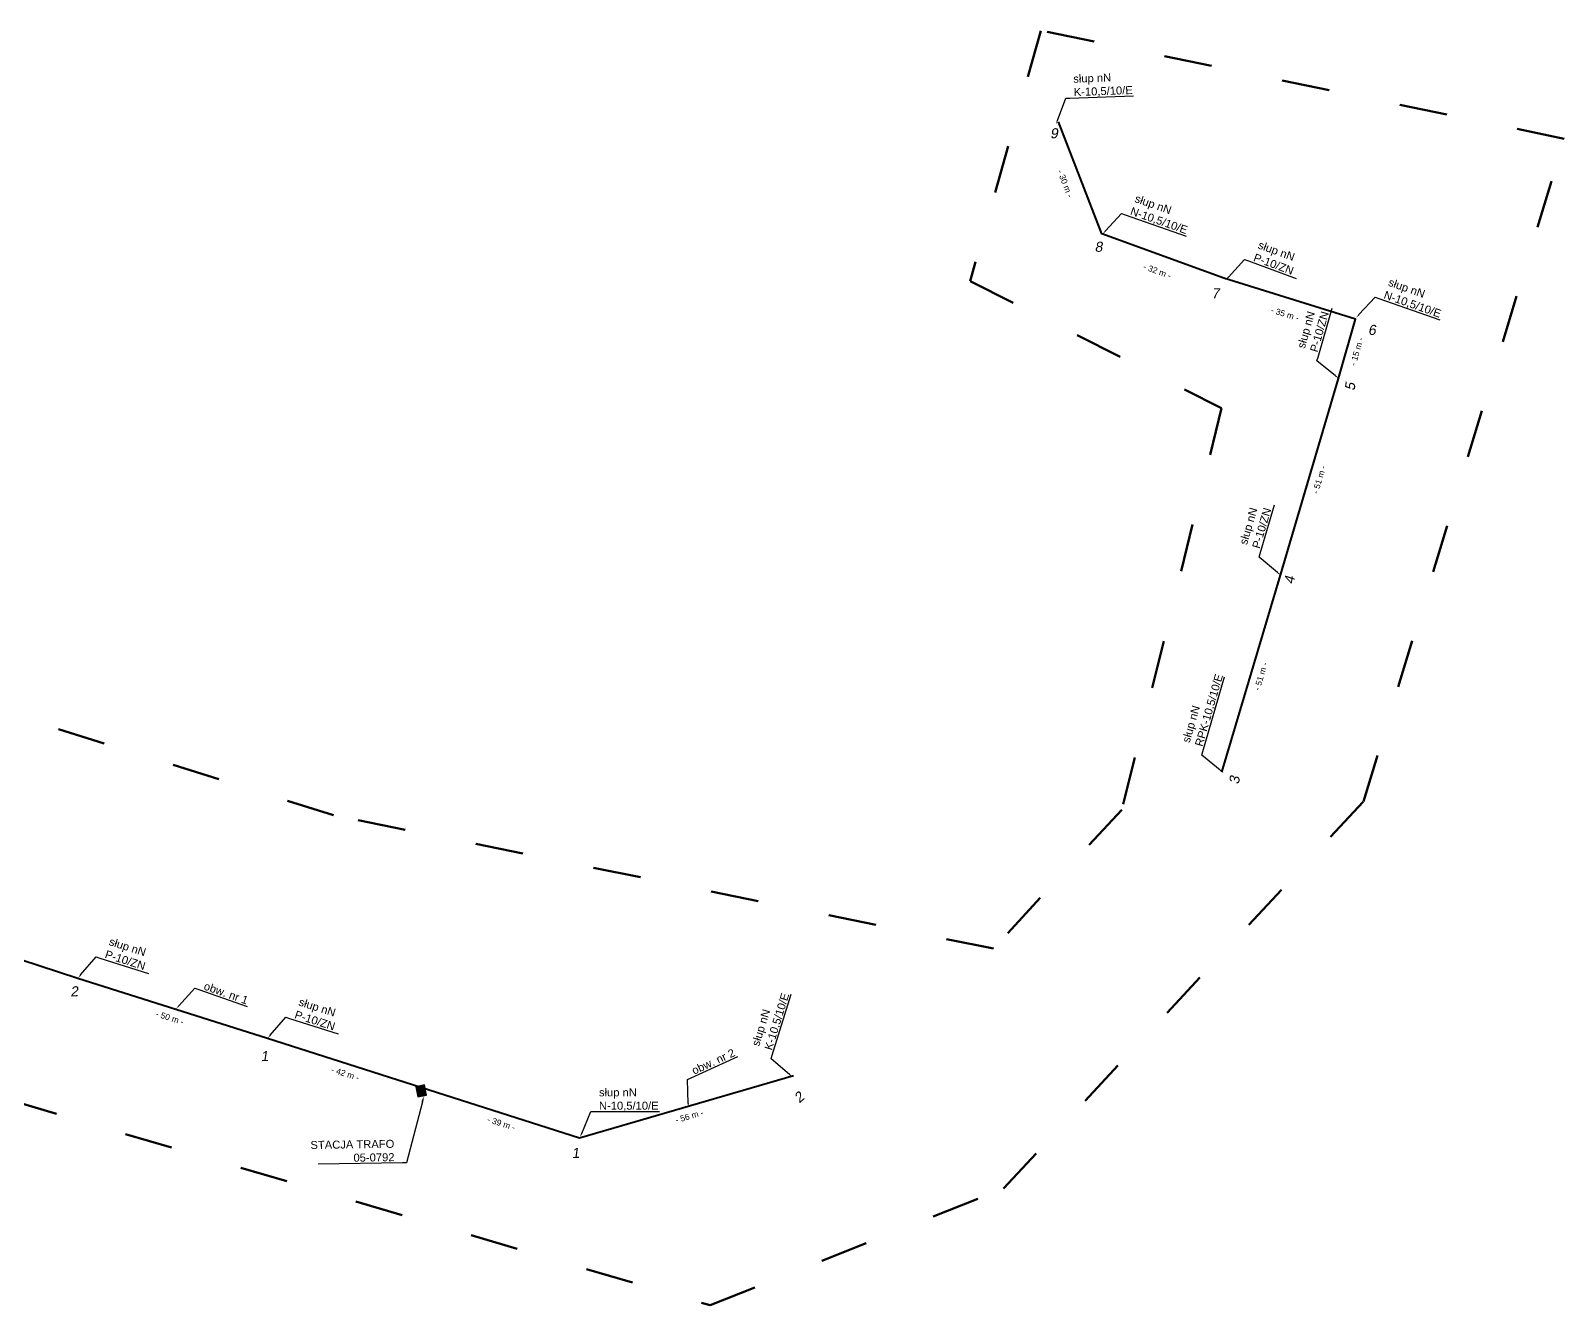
# Model space of a CAD drawing. Header units: metres. Extents: x 7540933 to 7542866, y 5787373 to 5789259.
# Drawn here: x 7541629.6 to 7542012.9, y 5787373.2 to 5787691.7 of the extents above; entities that cross this region are included whole.
import ezdxf
from ezdxf import colors
from ezdxf.entities.mleader import LeaderData, LeaderLine
from ezdxf.math import Vec2, Vec3

# ---------------------------------------------------------------- set-up
doc = ezdxf.new("R2010")
doc.units = ezdxf.units.M
doc.header["$MEASUREMENT"] = 0
doc.linetypes.add('ACAD_ISO03W100', pattern=[30, 12, -18])
for name, color, linetype, lineweight in [('!TELE', 30, 'Continuous', 40), ('!trafo', 6, 'ACAD_ISO03W100', 50), ('_numery slupow etap 4 cz. 2', 7, 'Continuous', 40)]:
    doc.layers.add(name, color=color, linetype=linetype, lineweight=lineweight)
for name, color, linetype in [('!wymiary', 7, 'Continuous'), ('_MM opisy', 7, 'Continuous'), ('_mm trafo', 3, 'Continuous')]:
    doc.layers.add(name, color=color, linetype=linetype)
doc.styles.get("Standard").update_dxf_attribs({"font": 'arial.ttf'})
doc.dimstyles.new('opis linie', dxfattribs={"dimtxt": 1.5, "dimasz": 0.18, "dimexe": 0.18, "dimexo": 0.0625, "dimgap": 2.5, "dimtad": 4, "dimdec": 0, "dimzin": 0, "dimdsep": 46, "dimtxsty": 'Standard', "dimcen": 0.09, "dimse1": 1, "dimse2": 1, "dimsd1": 1, "dimsd2": 1, "dimclrt": 256, "dimadec": 0, "dimazin": 0, "dimtfac": 1, "dimtdec": 0, "dimtofl": 0, "dimtmove": 0, "dimatfit": 3, "dimfxl": 1, "dimtfill": 1, "dimtolj": 1, "dimtzin": 0, "dimarcsym": 0})

# ---------------------------------------------------------------- blocks, each defined once
blk = doc.blocks.new('*D205')
at = {"layer": '!wymiary', "insert": (7541888.16, 5787653.53), "char_height": 1.5, "attachment_point": 5, "rotation": 291.0293, "bg_fill": 3, "box_fill_scale": 1.25, "bg_fill_color": 257, "bg_fill_transparency": 0}
blk.add_mtext('\\A1;- 30 m -', dxfattribs=at)
blk = doc.blocks.new('*D206')
at = {"layer": '!wymiary', "insert": (7541911.16, 5787631.67), "char_height": 1.5, "attachment_point": 5, "rotation": 340.0193, "bg_fill": 3, "box_fill_scale": 1.25, "bg_fill_color": 257, "bg_fill_transparency": 0}
blk.add_mtext('\\A1;- 32 m -', dxfattribs=at)
blk = doc.blocks.new('*D207')
at = {"layer": '!wymiary', "insert": (7541943.07, 5787620.96), "char_height": 1.5, "attachment_point": 5, "rotation": 342.7886, "bg_fill": 3, "box_fill_scale": 1.25, "bg_fill_color": 257, "bg_fill_transparency": 0}
blk.add_mtext('\\A1;- 35 m -', dxfattribs=at)
blk = doc.blocks.new('*D208')
at = {"layer": '!wymiary', "insert": (7541961.04, 5787611.57), "char_height": 1.5, "attachment_point": 5, "rotation": 74.0459, "bg_fill": 3, "box_fill_scale": 1.25, "bg_fill_color": 257, "bg_fill_transparency": 0}
blk.add_mtext('\\A1;- 15 m -', dxfattribs=at)
blk = doc.blocks.new('*D209')
at = {"layer": '!wymiary', "insert": (7541951.65, 5787579.57), "char_height": 1.5, "attachment_point": 5, "rotation": 73.5395, "bg_fill": 3, "box_fill_scale": 1.25, "bg_fill_color": 257, "bg_fill_transparency": 0}
blk.add_mtext('\\A1;- 51 m -', dxfattribs=at)
blk = doc.blocks.new('*D210')
at = {"layer": '!wymiary', "insert": (7541937.07, 5787530.39), "char_height": 1.5, "attachment_point": 5, "rotation": 73.4291, "bg_fill": 3, "box_fill_scale": 1.25, "bg_fill_color": 257, "bg_fill_transparency": 0}
blk.add_mtext('\\A1;- 51 m -', dxfattribs=at)
blk = doc.blocks.new('*D277')
at = {"layer": '!wymiary', "insert": (7541794.24, 5787420.47), "char_height": 1.5, "attachment_point": 5, "rotation": 16.2833, "bg_fill": 3, "box_fill_scale": 1.25, "bg_fill_color": 257, "bg_fill_transparency": 0}
blk.add_mtext('\\A1;- 56 m -', dxfattribs=at)
blk = doc.blocks.new('*D278')
at = {"layer": '!wymiary', "insert": (7541747.23, 5787418.69), "char_height": 1.5, "attachment_point": 5, "rotation": 342.2939, "bg_fill": 3, "box_fill_scale": 1.25, "bg_fill_color": 257, "bg_fill_transparency": 0}
blk.add_mtext('\\A1;- 39 m -', dxfattribs=at)
blk = doc.blocks.new('*D279')
at = {"layer": '!wymiary', "insert": (7541708.26, 5787431.14), "char_height": 1.5, "attachment_point": 5, "rotation": 342.3185, "bg_fill": 3, "box_fill_scale": 1.25, "bg_fill_color": 257, "bg_fill_transparency": 0}
blk.add_mtext('\\A1;- 42 m -', dxfattribs=at)
blk = doc.blocks.new('*D280')
at = {"layer": '!wymiary', "insert": (7541664.4, 5787445.09), "char_height": 1.5, "attachment_point": 5, "rotation": 342.3561, "bg_fill": 3, "box_fill_scale": 1.25, "bg_fill_color": 257, "bg_fill_transparency": 0}
blk.add_mtext('\\A1;- 50 m -', dxfattribs=at)
blk = doc.blocks.new('*D281')
at = {"layer": '!wymiary', "insert": (7541616.86, 5787460.4), "char_height": 1.5, "attachment_point": 5, "rotation": 341.9348, "bg_fill": 3, "box_fill_scale": 1.25, "bg_fill_color": 257, "bg_fill_transparency": 0}
blk.add_mtext('\\A1;- 50 m -', dxfattribs=at)
blk = doc.blocks.new('trafo')
at = {"layer": '_mm trafo'}
h = blk.add_hatch(color=256, dxfattribs=at)
h.dxf.hatch_style = 1
h.paths.add_polyline_path([(-1.15, 1.02), (-0.52, -1.51), (1.64, -0.96), (1.01, 1.59)])
at = {"layer": '_mm trafo', "flags": 128}
blk.add_lwpolyline([(-0.52, -1.52), (1.64, -0.96), (0.98, 1.58), (-1.17, 0.99), (-0.52, -1.52)], close=True, dxfattribs=at)

msp = doc.modelspace()

# ---------------------------------------------------------------- linework, layer by layer
at = {"layer": '!TELE'}
msp.add_lwpolyline([(7541927.33, 5787506.49), (7541941.98, 5787555.72), (7541956.5, 5787604.84), (7541960.74, 5787619.69), (7541927.78, 5787629.9), (7541897.28, 5787640.99), (7541886.53, 5787668.95)], dxfattribs=at)
at = {"layer": '!TELE', "elevation": 175.02}
msp.add_lwpolyline([(7541088.86, 5787634.42), (7541125.55, 5787622.44), (7541164.61, 5787609.77), (7541214.64, 5787593.14), (7541262.04, 5787577.95), (7541310.72, 5787562.19), (7541358.94, 5787546.71), (7541401.75, 5787532.87), (7541449.69, 5787517.31), (7541498.11, 5787501.68), (7541546.09, 5787486.17), (7541593.81, 5787470.57), (7541641.46, 5787455.02), (7541688.85, 5787439.95), (7541729.19, 5787427.09), (7541766.81, 5787415.08), (7541820.25, 5787430.69)], dxfattribs=at)

# ---------------------------------------------------------------- next in the draw order: leaders
at = {"layer": '_MM opisy'}
ml = msp.add_multileader_mtext('Standard', dxfattribs=at)
ml.set_content('\\pxql;słup nN\\PK-10,5/10/E', color=256)
ml.set_leader_properties()
ml.build(insert=Vec2(0, 0))
ml.multileader.update_dxf_attribs({"has_text_frame": 1, "text_left_attachment_type": 5, "text_right_attachment_type": 5, "dogleg_length": 1, "arrow_head_size": 1})
ctx = ml.context
ctx.base_point, ctx.char_height, ctx.arrow_head_size, ctx.landing_gap_size, ctx.plane_origin, ctx.plane_x_axis, ctx.plane_y_axis = Vec3(7541889.35, 5787674.92), 2, 1, 1, Vec3(7541887.64, 5787667.03), Vec3(0.999361, 0.035743), Vec3(-0.035743, 0.999361)
ctx.left_attachment, ctx.right_attachment = 5, 5
notes = []
notes.append((ctx, [(0, (1, 1, 0), (7541888.35, 5787674.88), (0.999361, 0.035743), 1, [(0, [(7541885.87, 5787668.38), (7541888.35, 5787674.88)], 0, [])])]))
ctx.mtext.insert, ctx.mtext.text_direction, ctx.mtext.rotation, ctx.mtext.flow_direction = Vec3(7541890.14, 5787680.72), Vec3(0.999361, 0.035743), 0.03575, 5
ctx.mtext.has_bg_fill, ctx.mtext.bg_color, ctx.mtext.bg_scale_factor, ctx.mtext.bg_transparency, ctx.mtext.use_window_bg_color = 1, -1023410175, 1, 0, 1
ml = msp.add_multileader_mtext('Standard', dxfattribs=at)
ml.set_content('\\pxql;słup nN\\PN-10,5/10/E', color=256)
ml.set_leader_properties()
ml.build(insert=Vec2(0, 0))
ml.multileader.update_dxf_attribs({"has_text_frame": 1, "text_left_attachment_type": 5, "text_right_attachment_type": 5, "dogleg_length": 1, "arrow_head_size": 1})
ctx = ml.context
ctx.base_point, ctx.char_height, ctx.arrow_head_size, ctx.landing_gap_size, ctx.plane_origin, ctx.plane_x_axis, ctx.plane_y_axis = Vec3(7541903.16, 5787645.76), 2, 1, 1, Vec3(7541898.69, 5787639.04), Vec3(0.943508, -0.331351), Vec3(0.331351, 0.943508)
ctx.left_attachment, ctx.right_attachment = 5, 5
notes.append((ctx, [(0, (1, 1, 0), (7541902.22, 5787646.09), (0.943508, -0.331351), 1, [(0, [(7541897.54, 5787640.95), (7541902.22, 5787646.09)], 0, [])])]))
ctx.mtext.insert, ctx.mtext.text_direction, ctx.mtext.rotation, ctx.mtext.flow_direction = Vec3(7541906.02, 5787650.87), Vec3(0.943508, -0.331351), 5.94545, 5
ctx.mtext.has_bg_fill, ctx.mtext.bg_color, ctx.mtext.bg_scale_factor, ctx.mtext.bg_transparency, ctx.mtext.use_window_bg_color = 1, -1023410175, 1, 0, 1
ml = msp.add_multileader_mtext('Standard', dxfattribs=at)
ml.set_content('\\pxql;słup nN\\PP-10/ZN', color=256)
ml.set_leader_properties()
ml.build(insert=Vec2(0, 0))
ml.multileader.update_dxf_attribs({"has_text_frame": 1, "text_left_attachment_type": 5, "text_right_attachment_type": 5, "dogleg_length": 1, "arrow_head_size": 1})
ctx = ml.context
ctx.base_point, ctx.char_height, ctx.arrow_head_size, ctx.landing_gap_size, ctx.plane_origin, ctx.plane_x_axis, ctx.plane_y_axis = Vec3(7541933.95, 5787634.19), 2, 1, 1, Vec3(7541929.41, 5787627.52), Vec3(0.939808, -0.341703), Vec3(0.341703, 0.939808)
ctx.left_attachment, ctx.right_attachment = 5, 5
notes.append((ctx, [(0, (1, 1, 0), (7541933.01, 5787634.53), (0.939808, -0.341703), 1, [(0, [(7541928.28, 5787629.44), (7541933.01, 5787634.53)], 0, [])])]))
ctx.mtext.insert, ctx.mtext.text_direction, ctx.mtext.rotation, ctx.mtext.flow_direction = Vec3(7541936.86, 5787639.27), Vec3(0.939808, -0.341703), 5.934456, 5
ctx.mtext.has_bg_fill, ctx.mtext.bg_color, ctx.mtext.bg_scale_factor, ctx.mtext.bg_transparency, ctx.mtext.use_window_bg_color = 1, -1023410175, 1, 0, 1
ml = msp.add_multileader_mtext('Standard', dxfattribs=at)
ml.set_content('\\pxql;słup nN\\PN-10,5/10/E', color=256)
ml.set_leader_properties()
ml.build(insert=Vec2(0, 0))
ml.multileader.update_dxf_attribs({"has_text_frame": 1, "text_left_attachment_type": 5, "text_right_attachment_type": 5, "dogleg_length": 1, "arrow_head_size": 1})
ctx = ml.context
ctx.base_point, ctx.char_height, ctx.arrow_head_size, ctx.landing_gap_size, ctx.plane_origin, ctx.plane_x_axis, ctx.plane_y_axis = Vec3(7541966.53, 5787624.85), 2, 1, 1, Vec3(7541962.06, 5787618.13), Vec3(0.943508, -0.331351), Vec3(0.331351, 0.943508)
ctx.left_attachment, ctx.right_attachment = 5, 5
notes.append((ctx, [(0, (1, 1, 0), (7541965.59, 5787625.18), (0.943508, -0.331351), 1, [(0, [(7541960.91, 5787620.04), (7541965.59, 5787625.18)], 0, [])])]))
ctx.mtext.insert, ctx.mtext.text_direction, ctx.mtext.rotation, ctx.mtext.flow_direction = Vec3(7541969.38, 5787629.96), Vec3(0.943508, -0.331351), 5.94545, 5
ctx.mtext.has_bg_fill, ctx.mtext.bg_color, ctx.mtext.bg_scale_factor, ctx.mtext.bg_transparency, ctx.mtext.use_window_bg_color = 1, -1023410175, 1, 0, 1
ml = msp.add_multileader_mtext('Standard', dxfattribs=at)
ml.set_content('\\pxql;słup nN\\PP-10/ZN', color=256)
ml.set_leader_properties()
ml.build(insert=Vec2(0, 0))
ml.multileader.update_dxf_attribs({"has_text_frame": 1, "text_left_attachment_type": 5, "text_right_attachment_type": 5, "dogleg_length": 1, "arrow_head_size": 1})
ctx = ml.context
ctx.base_point, ctx.char_height, ctx.arrow_head_size, ctx.landing_gap_size, ctx.plane_origin, ctx.plane_x_axis, ctx.plane_y_axis = Vec3(7541951.36, 5787610.17), 2, 1, 1, Vec3(7541958.33, 5787606.1), Vec3(0.274867, 0.961482), Vec3(-0.961482, 0.274867)
ctx.left_attachment, ctx.right_attachment = 5, 5
notes.append((ctx, [(0, (1, 1, 0), (7541951.08, 5787609.21), (0.274867, 0.961482), 1, [(0, [(7541956.5, 5787604.84), (7541951.08, 5787609.21)], 0, [])])]))
ctx.mtext.insert, ctx.mtext.text_direction, ctx.mtext.rotation, ctx.mtext.flow_direction = Vec3(7541946.08, 5787612.72), Vec3(0.274867, 0.961482), 1.292345, 5
ctx.mtext.has_bg_fill, ctx.mtext.bg_color, ctx.mtext.bg_scale_factor, ctx.mtext.bg_transparency, ctx.mtext.use_window_bg_color = 1, -1023410175, 1, 0, 1
ml = msp.add_multileader_mtext('Standard', dxfattribs=at)
ml.set_content('\\pxql;słup nN\\PP-10/ZN', color=256)
ml.set_leader_properties()
ml.build(insert=Vec2(0, 0))
ml.multileader.update_dxf_attribs({"has_text_frame": 1, "text_left_attachment_type": 5, "text_right_attachment_type": 5, "dogleg_length": 1, "arrow_head_size": 1})
ctx = ml.context
ctx.base_point, ctx.char_height, ctx.arrow_head_size, ctx.landing_gap_size, ctx.plane_origin, ctx.plane_x_axis, ctx.plane_y_axis = Vec3(7541936.89, 5787561.1), 2, 1, 1, Vec3(7541943.83, 5787556.97), Vec3(0.283354, 0.959015), Vec3(-0.959015, 0.283354)
ctx.left_attachment, ctx.right_attachment = 5, 5
notes.append((ctx, [(0, (1, 1, 0), (7541936.61, 5787560.14), (0.283354, 0.959015), 1, [(0, [(7541941.98, 5787555.72), (7541936.61, 5787560.14)], 0, [])])]))
ctx.mtext.insert, ctx.mtext.text_direction, ctx.mtext.rotation, ctx.mtext.flow_direction = Vec3(7541931.64, 5787563.69), Vec3(0.283354, 0.959015), 1.283506, 5
ctx.mtext.has_bg_fill, ctx.mtext.bg_color, ctx.mtext.bg_scale_factor, ctx.mtext.bg_transparency, ctx.mtext.use_window_bg_color = 1, -1023410175, 1, 0, 1
ml = msp.add_multileader_mtext('Standard', dxfattribs=at)
ml.set_content('\\pxql;słup nN\\PRPK-10,5/10/E', color=256)
ml.set_leader_properties()
ml.build(insert=Vec2(0, 0))
ml.multileader.update_dxf_attribs({"has_text_frame": 1, "text_left_attachment_type": 5, "text_right_attachment_type": 5, "dogleg_length": 1, "arrow_head_size": 1})
ctx = ml.context
ctx.base_point, ctx.char_height, ctx.arrow_head_size, ctx.landing_gap_size, ctx.plane_origin, ctx.plane_x_axis, ctx.plane_y_axis = Vec3(7541922.59, 5787511.64), 2, 1, 1, Vec3(7541929.55, 5787507.56), Vec3(0.277686, 0.960672), Vec3(-0.960672, 0.277686)
ctx.left_attachment, ctx.right_attachment = 5, 5
notes.append((ctx, [(0, (1, 1, 0), (7541922.31, 5787510.68), (0.277686, 0.960672), 1, [(0, [(7541927.71, 5787506.3), (7541922.31, 5787510.68)], 0, [])])]))
ctx.mtext.insert, ctx.mtext.text_direction, ctx.mtext.rotation, ctx.mtext.flow_direction = Vec3(7541917.32, 5787514.21), Vec3(0.277686, 0.960672), 1.289412, 5
ctx.mtext.has_bg_fill, ctx.mtext.bg_color, ctx.mtext.bg_scale_factor, ctx.mtext.bg_transparency, ctx.mtext.use_window_bg_color = 1, -1023410175, 1, 0, 1
ml = msp.add_multileader_mtext('Standard', dxfattribs=at)
ml.set_content('\\pxql;słup nN\\PP-10/ZN', color=256)
ml.set_leader_properties()
ml.build(insert=Vec2(0, 0))
ml.multileader.update_dxf_attribs({"has_text_frame": 1, "text_left_attachment_type": 5, "text_right_attachment_type": 5, "dogleg_length": 1, "arrow_head_size": 1})
ctx = ml.context
ctx.base_point, ctx.char_height, ctx.arrow_head_size, ctx.landing_gap_size, ctx.plane_origin, ctx.plane_x_axis, ctx.plane_y_axis = Vec3(7541646.94, 5787460), 2, 1, 1, Vec3(7541642.67, 5787453.15), Vec3(0.952959, -0.303101), Vec3(0.303101, 0.952959)
ctx.left_attachment, ctx.right_attachment = 5, 5
notes.append((ctx, [(0, (1, 1, 0), (7541645.99, 5787460.31), (0.952959, -0.303101), 1, [(0, [(7541641.46, 5787455.02), (7541645.99, 5787460.31)], 0, [])])]))
ctx.mtext.insert, ctx.mtext.text_direction, ctx.mtext.rotation, ctx.mtext.flow_direction = Vec3(7541649.64, 5787465.2), Vec3(0.952959, -0.303101), 5.975241, 5
ctx.mtext.has_bg_fill, ctx.mtext.bg_color, ctx.mtext.bg_scale_factor, ctx.mtext.bg_transparency, ctx.mtext.use_window_bg_color = 1, -1023410175, 1, 0, 1
ml = msp.add_multileader_mtext('Standard', dxfattribs=at)
ml.set_content('\\pxql;słup nN\\PP-10/ZN', color=256)
ml.set_leader_properties()
ml.build(insert=Vec2(0, 0))
ml.multileader.update_dxf_attribs({"has_text_frame": 1, "text_left_attachment_type": 5, "text_right_attachment_type": 5, "dogleg_length": 1, "arrow_head_size": 1})
ctx = ml.context
ctx.base_point, ctx.char_height, ctx.arrow_head_size, ctx.landing_gap_size, ctx.plane_origin, ctx.plane_x_axis, ctx.plane_y_axis = Vec3(7541694.33, 5787444.93), 2, 1, 1, Vec3(7541690.06, 5787438.07), Vec3(0.95276, -0.303725), Vec3(0.303725, 0.95276)
ctx.left_attachment, ctx.right_attachment = 5, 5
notes.append((ctx, [(0, (1, 1, 0), (7541693.38, 5787445.23), (0.95276, -0.303725), 1, [(0, [(7541688.85, 5787439.95), (7541693.38, 5787445.23)], 0, [])])]))
ctx.mtext.insert, ctx.mtext.text_direction, ctx.mtext.rotation, ctx.mtext.flow_direction = Vec3(7541697.04, 5787450.12), Vec3(0.95276, -0.303725), 5.974585, 5
ctx.mtext.has_bg_fill, ctx.mtext.bg_color, ctx.mtext.bg_scale_factor, ctx.mtext.bg_transparency, ctx.mtext.use_window_bg_color = 1, -1023410175, 1, 0, 1
ml = msp.add_multileader_mtext('Standard', dxfattribs=at)
ml.set_content('\\pxql;słup nN\\PK-10,5/10/E', color=256)
ml.set_leader_properties()
ml.build(insert=Vec2(0, 0))
ml.multileader.update_dxf_attribs({"has_text_frame": 1, "text_left_attachment_type": 5, "text_right_attachment_type": 5, "dogleg_length": 1, "arrow_head_size": 1})
ctx = ml.context
ctx.base_point, ctx.char_height, ctx.arrow_head_size, ctx.landing_gap_size, ctx.plane_origin, ctx.plane_x_axis, ctx.plane_y_axis = Vec3(7541814.97, 5787435.74), 2, 1, 1, Vec3(7541821.86, 5787431.52), Vec3(0.295684, 0.955286), Vec3(-0.955286, 0.295684)
ctx.left_attachment, ctx.right_attachment = 5, 5
notes.append((ctx, [(0, (1, 1, 0), (7541814.67, 5787434.79), (0.295684, 0.955286), 1, [(0, [(7541819.99, 5787430.3), (7541814.67, 5787434.79)], 0, [])])]))
ctx.mtext.insert, ctx.mtext.text_direction, ctx.mtext.rotation, ctx.mtext.flow_direction = Vec3(7541809.76, 5787438.4), Vec3(0.295684, 0.955286), 1.270625, 5
ctx.mtext.has_bg_fill, ctx.mtext.bg_color, ctx.mtext.bg_scale_factor, ctx.mtext.bg_transparency, ctx.mtext.use_window_bg_color = 1, -1023410175, 1, 0, 1
ml = msp.add_multileader_mtext('Standard', dxfattribs=at)
ml.set_content('\\pxql;słup nN\\PN-10,5/10/E', color=256)
ml.set_leader_properties()
ml.build(insert=Vec2(0, 0))
ml.multileader.update_dxf_attribs({"has_text_frame": 1, "text_left_attachment_type": 5, "text_right_attachment_type": 5, "dogleg_length": 1, "arrow_head_size": 1})
ctx = ml.context
ctx.base_point, ctx.char_height, ctx.arrow_head_size, ctx.landing_gap_size, ctx.plane_origin = Vec3(7541770.65, 5787421.68), 2, 1, 1, Vec3(7541768.66, 5787413.85)
ctx.left_attachment, ctx.right_attachment = 5, 5
notes.append((ctx, [(0, (1, 1, 0), (7541769.65, 5787421.68), (1, 0), 1, [(0, [(7541766.94, 5787415.27), (7541769.65, 5787421.68)], 0, [])])]))
ctx.mtext.insert, ctx.mtext.flow_direction = Vec3(7541771.65, 5787427.45), 5
ctx.mtext.has_bg_fill, ctx.mtext.bg_color, ctx.mtext.bg_scale_factor, ctx.mtext.bg_transparency, ctx.mtext.use_window_bg_color = 1, -1023410175, 1, 0, 1
for ctx, leaders in notes:
    for number, flags, end, landing, length, lines in leaders:
        leader = LeaderData()
        leader.index, (leader.has_last_leader_line, leader.has_dogleg_vector, leader.attachment_direction) = number, flags
        leader.last_leader_point, leader.dogleg_vector, leader.dogleg_length = Vec3(end), Vec3(landing), length
        for number, points, colour, breaks in lines:
            line = LeaderLine()
            line.index, line.vertices, line.color, line.breaks = number, Vec3.list(points), colors.encode_raw_color(colour), breaks
            leader.lines.append(line)
        ctx.leaders.append(leader)

# ---------------------------------------------------------------- next in the draw order: linework, layer by layer
at = {"layer": '!trafo', "color": 3}
for points in [[(7541870.25, 5787462.38), (7541705.29, 5787495.71), (7541079.85, 5787691.46), (7541048.77, 5787593.18), (7541799.44, 5787373.23), (7541872.75, 5787402.39)], [(7541872.75, 5787402.39), (7541962.71, 5787499.11), (7542012.9, 5787664.75), (7541882.11, 5787691.74), (7541864.41, 5787629.15), (7541927.26, 5787597.42), (7541902.3, 5787497.08), (7541870.25, 5787462.38)]]:
    msp.add_lwpolyline(points, dxfattribs=at)

# ---------------------------------------------------------------- next in the draw order: dimensions: what is measured, and where the dimension line sits
at = {"layer": '!wymiary'}
for p1, p2, picture, middle in [((7541886.53, 5787668.95), (7541897.28, 5787640.99), '*D205', (7541888.16, 5787653.53)), ((7541820.25, 5787430.69), (7541766.81, 5787415.08), '*D277', (7541794.24, 5787420.47))]:
    dim = msp.add_aligned_dim(p1=p1, p2=p2, distance=-0.75, dimstyle='opis linie', override={"dimpost": '- <> m -'}, dxfattribs=at)
    dim.commit()
    dim.dimension.update_dxf_attribs({"geometry": picture, "text_midpoint": middle})

# ---------------------------------------------------------------- next in the draw order: texts
at = {"layer": '_numery slupow etap 4 cz. 2', "oblique": 10}
for s, rotation, p in [('9', 359.4803, (7541884.38, 5787664.87)), ('2', 41.1335, (7541821.72, 5787423.64))]:
    msp.add_text(s, height=2.5, rotation=rotation, dxfattribs=at).set_placement(p)

# ---------------------------------------------------------------- next in the draw order: dimensions: what is measured, and where the dimension line sits
at = {"layer": '!wymiary'}
for p1, p2, picture, middle in [((7541897.28, 5787640.99), (7541927.78, 5787629.9), '*D206', (7541911.16, 5787631.67)), ((7541766.81, 5787415.08), (7541729.19, 5787427.09), '*D278', (7541747.23, 5787418.69))]:
    dim = msp.add_aligned_dim(p1=p1, p2=p2, distance=-0.75, dimstyle='opis linie', override={"dimpost": '- <> m -'}, dxfattribs=at)
    dim.commit()
    dim.dimension.update_dxf_attribs({"geometry": picture, "text_midpoint": middle})

# ---------------------------------------------------------------- next in the draw order: leaders
at = {"layer": '_MM opisy'}
ml = msp.add_multileader_mtext('Standard', dxfattribs=at)
ml.set_content('\\pxql;{\\C1;obw. nr 2}', color=256)
ml.set_leader_properties()
ml.build(insert=Vec2(0, 0))
ml.multileader.update_dxf_attribs({"has_text_frame": 1, "text_left_attachment_type": 5, "text_right_attachment_type": 5, "dogleg_length": 1, "arrow_head_size": 1})
ctx = ml.context
ctx.base_point, ctx.char_height, ctx.arrow_head_size, ctx.landing_gap_size, ctx.plane_origin, ctx.plane_x_axis, ctx.plane_y_axis = Vec3(7541794.69, 5787430.04), 2, 1, 1, Vec3(7541796.15, 5787422.1), Vec3(0.908607, 0.417651), Vec3(-0.417651, 0.908607)
ctx.left_attachment, ctx.right_attachment = 5, 5
notes = []
notes.append((ctx, [(0, (1, 1, 0), (7541793.78, 5787429.62), (0.908607, 0.417651), 1, [(0, [(7541793.99, 5787422.67), (7541793.78, 5787429.62)], 0, [])])]))
ctx.mtext.insert, ctx.mtext.text_direction, ctx.mtext.rotation, ctx.mtext.flow_direction = Vec3(7541794.59, 5787432.65), Vec3(0.908607, 0.417651), 0.430859, 5
ctx.mtext.has_bg_fill, ctx.mtext.bg_color, ctx.mtext.bg_scale_factor, ctx.mtext.bg_transparency, ctx.mtext.use_window_bg_color = 1, -1023410175, 1, 0, 1
for ctx, leaders in notes:
    for number, flags, end, landing, length, lines in leaders:
        leader = LeaderData()
        leader.index, (leader.has_last_leader_line, leader.has_dogleg_vector, leader.attachment_direction) = number, flags
        leader.last_leader_point, leader.dogleg_vector, leader.dogleg_length = Vec3(end), Vec3(landing), length
        for number, points, colour, breaks in lines:
            line = LeaderLine()
            line.index, line.vertices, line.color, line.breaks = number, Vec3.list(points), colors.encode_raw_color(colour), breaks
            leader.lines.append(line)
        ctx.leaders.append(leader)

# ---------------------------------------------------------------- next in the draw order: texts
at = {"layer": '_numery slupow etap 4 cz. 2', "oblique": 10}
for s, rotation, p in [('8', 359.4803, (7541895.52, 5787636.5)), ('1', 1.7057, (7541764.85, 5787410.03))]:
    msp.add_text(s, height=2.5, rotation=rotation, dxfattribs=at).set_placement(p)

# ---------------------------------------------------------------- next in the draw order: dimensions: what is measured, and where the dimension line sits
at = {"layer": '!wymiary'}
for p1, p2, picture, middle in [((7541927.78, 5787629.9), (7541960.74, 5787619.69), '*D207', (7541943.07, 5787620.96)), ((7541729.19, 5787427.09), (7541688.85, 5787439.95), '*D279', (7541708.26, 5787431.14))]:
    dim = msp.add_aligned_dim(p1=p1, p2=p2, distance=-0.75, dimstyle='opis linie', override={"dimpost": '- <> m -'}, dxfattribs=at)
    dim.commit()
    dim.dimension.update_dxf_attribs({"geometry": picture, "text_midpoint": middle})

# ---------------------------------------------------------------- next in the draw order: block references
at = {"rotation": 357.3066721443945}
msp.add_blockref('trafo', (7541727, 5787426.82), dxfattribs=at)

# ---------------------------------------------------------------- next in the draw order: texts
at = {"layer": '_numery slupow etap 4 cz. 2', "oblique": 10}
for s, rotation, p in [('7', 359.4803, (7541924.73, 5787624.9)), ('1', 1.7057, (7541687.13, 5787434.23))]:
    msp.add_text(s, height=2.5, rotation=rotation, dxfattribs=at).set_placement(p)

# ---------------------------------------------------------------- next in the draw order: dimensions: what is measured, and where the dimension line sits
at = {"layer": '!wymiary'}
for p1, p2, picture, middle in [((7541960.74, 5787619.69), (7541956.5, 5787604.84), '*D208', (7541961.04, 5787611.57)), ((7541688.85, 5787439.95), (7541641.46, 5787455.02), '*D280', (7541664.4, 5787445.09))]:
    dim = msp.add_aligned_dim(p1=p1, p2=p2, distance=-0.75, dimstyle='opis linie', override={"dimpost": '- <> m -'}, dxfattribs=at)
    dim.commit()
    dim.dimension.update_dxf_attribs({"geometry": picture, "text_midpoint": middle})

# ---------------------------------------------------------------- next in the draw order: leaders
at = {"layer": '_mm trafo', "color": 3}
ml = msp.add_multileader_mtext('Standard', dxfattribs=at)
ml.set_content('STACJA TRAFO\\P05-0792', color=3)
ml.set_leader_properties()
ml.build(insert=Vec2(0, 0))
ml.multileader.update_dxf_attribs({"has_text_frame": 1, "text_left_attachment_type": 5, "text_right_attachment_type": 5, "dogleg_length": 1, "arrow_head_size": 1.5})
ctx = ml.context
ctx.base_point, ctx.char_height, ctx.arrow_head_size, ctx.plane_origin, ctx.plane_x_axis, ctx.plane_y_axis = Vec3(7541697.87, 5787408.49), 2, 1.5, Vec3(7541731.14, 5787394.73), Vec3(0.999891, 0.014731), Vec3(-0.014731, 0.999891)
ctx.left_attachment, ctx.right_attachment, ctx.text_align_type, ctx.attachment_type = 5, 5, 2, 2
notes = []
notes.append((ctx, [(0, (1, 1, 0), (7541723.58, 5787408.87), (-0.999891, -0.014731), 1, [(0, [(7541727.9, 5787425.54), (7541723.58, 5787408.87)], 0, [])])]))
ctx.mtext.insert, ctx.mtext.text_direction, ctx.mtext.rotation, ctx.mtext.alignment, ctx.mtext.flow_direction = Vec3(7541720.49, 5787414.6), Vec3(0.999891, 0.014731), 0.014731, 3, 5
for ctx, leaders in notes:
    for number, flags, end, landing, length, lines in leaders:
        leader = LeaderData()
        leader.index, (leader.has_last_leader_line, leader.has_dogleg_vector, leader.attachment_direction) = number, flags
        leader.last_leader_point, leader.dogleg_vector, leader.dogleg_length = Vec3(end), Vec3(landing), length
        for number, points, colour, breaks in lines:
            line = LeaderLine()
            line.index, line.vertices, line.color, line.breaks = number, Vec3.list(points), colors.encode_raw_color(colour), breaks
            leader.lines.append(line)
        ctx.leaders.append(leader)

# ---------------------------------------------------------------- next in the draw order: texts
at = {"layer": '_numery slupow etap 4 cz. 2', "oblique": 10}
for s, rotation, p in [('6', 359.4803, (7541963.84, 5787615.73)), ('2', 1.7057, (7541639.56, 5787450.42))]:
    msp.add_text(s, height=2.5, rotation=rotation, dxfattribs=at).set_placement(p)

# ---------------------------------------------------------------- next in the draw order: dimensions: what is measured, and where the dimension line sits
at = {"layer": '!wymiary'}
for p1, p2, picture, middle in [((7541956.5, 5787604.84), (7541941.98, 5787555.72), '*D209', (7541951.65, 5787579.57)), ((7541641.46, 5787455.02), (7541593.81, 5787470.57), '*D281', (7541616.86, 5787460.4))]:
    dim = msp.add_aligned_dim(p1=p1, p2=p2, distance=-0.75, dimstyle='opis linie', override={"dimpost": '- <> m -'}, dxfattribs=at)
    dim.commit()
    dim.dimension.update_dxf_attribs({"geometry": picture, "text_midpoint": middle})

# ---------------------------------------------------------------- next in the draw order: leaders
at = {"layer": '_MM opisy'}
ml = msp.add_multileader_mtext('Standard', dxfattribs=at)
ml.set_content('\\pxql;{\\C1;obw. nr 1}', color=256)
ml.set_leader_properties()
ml.build(insert=Vec2(0, 0))
ml.multileader.update_dxf_attribs({"has_text_frame": 1, "text_left_attachment_type": 5, "text_right_attachment_type": 5, "dogleg_length": 1, "arrow_head_size": 1})
ctx = ml.context
ctx.base_point, ctx.char_height, ctx.arrow_head_size, ctx.landing_gap_size, ctx.plane_origin, ctx.plane_x_axis, ctx.plane_y_axis = Vec3(7541671.63, 5787452.15), 2, 1, 1, Vec3(7541667.15, 5787445.43), Vec3(0.943132, -0.332418), Vec3(0.332418, 0.943132)
ctx.left_attachment, ctx.right_attachment = 5, 5
notes = []
notes.append((ctx, [(0, (1, 1, 0), (7541670.68, 5787452.49), (0.943132, -0.332418), 1, [(0, [(7541666, 5787447.34), (7541670.68, 5787452.49)], 0, [])])]))
ctx.mtext.insert, ctx.mtext.text_direction, ctx.mtext.rotation, ctx.mtext.flow_direction = Vec3(7541673.37, 5787454.09), Vec3(0.943132, -0.332418), 5.944319, 5
ctx.mtext.has_bg_fill, ctx.mtext.bg_color, ctx.mtext.bg_scale_factor, ctx.mtext.bg_transparency, ctx.mtext.use_window_bg_color = 1, -1023410175, 1, 0, 1
for ctx, leaders in notes:
    for number, flags, end, landing, length, lines in leaders:
        leader = LeaderData()
        leader.index, (leader.has_last_leader_line, leader.has_dogleg_vector, leader.attachment_direction) = number, flags
        leader.last_leader_point, leader.dogleg_vector, leader.dogleg_length = Vec3(end), Vec3(landing), length
        for number, points, colour, breaks in lines:
            line = LeaderLine()
            line.index, line.vertices, line.color, line.breaks = number, Vec3.list(points), colors.encode_raw_color(colour), breaks
            leader.lines.append(line)
        ctx.leaders.append(leader)

# ---------------------------------------------------------------- next in the draw order: texts
at = {"layer": '_numery slupow etap 4 cz. 2', "oblique": 10}
msp.add_text('5', height=2.5, rotation=82.2433, dxfattribs=at).set_placement((7541960.47, 5787601.69))

# ---------------------------------------------------------------- next in the draw order: dimensions: what is measured, and where the dimension line sits
at = {"layer": '!wymiary'}
dim = msp.add_aligned_dim(p1=(7541941.98, 5787555.72), p2=(7541927.33, 5787506.49), distance=-0.75, dimstyle='opis linie', override={"dimpost": '- <> m -'}, dxfattribs=at)
dim.commit()
dim.dimension.update_dxf_attribs({"geometry": '*D210', "text_midpoint": (7541937.07, 5787530.39)})

# ---------------------------------------------------------------- next in the draw order: texts
at = {"layer": '_numery slupow etap 4 cz. 2', "oblique": 10}
for s, p in [('4', (7541945.33, 5787553.34)), ('3', (7541931.57, 5787503.36))]:
    msp.add_text(s, height=2.5, rotation=82.2433, dxfattribs=at).set_placement(p)

doc.saveas('drawing.dxf')
